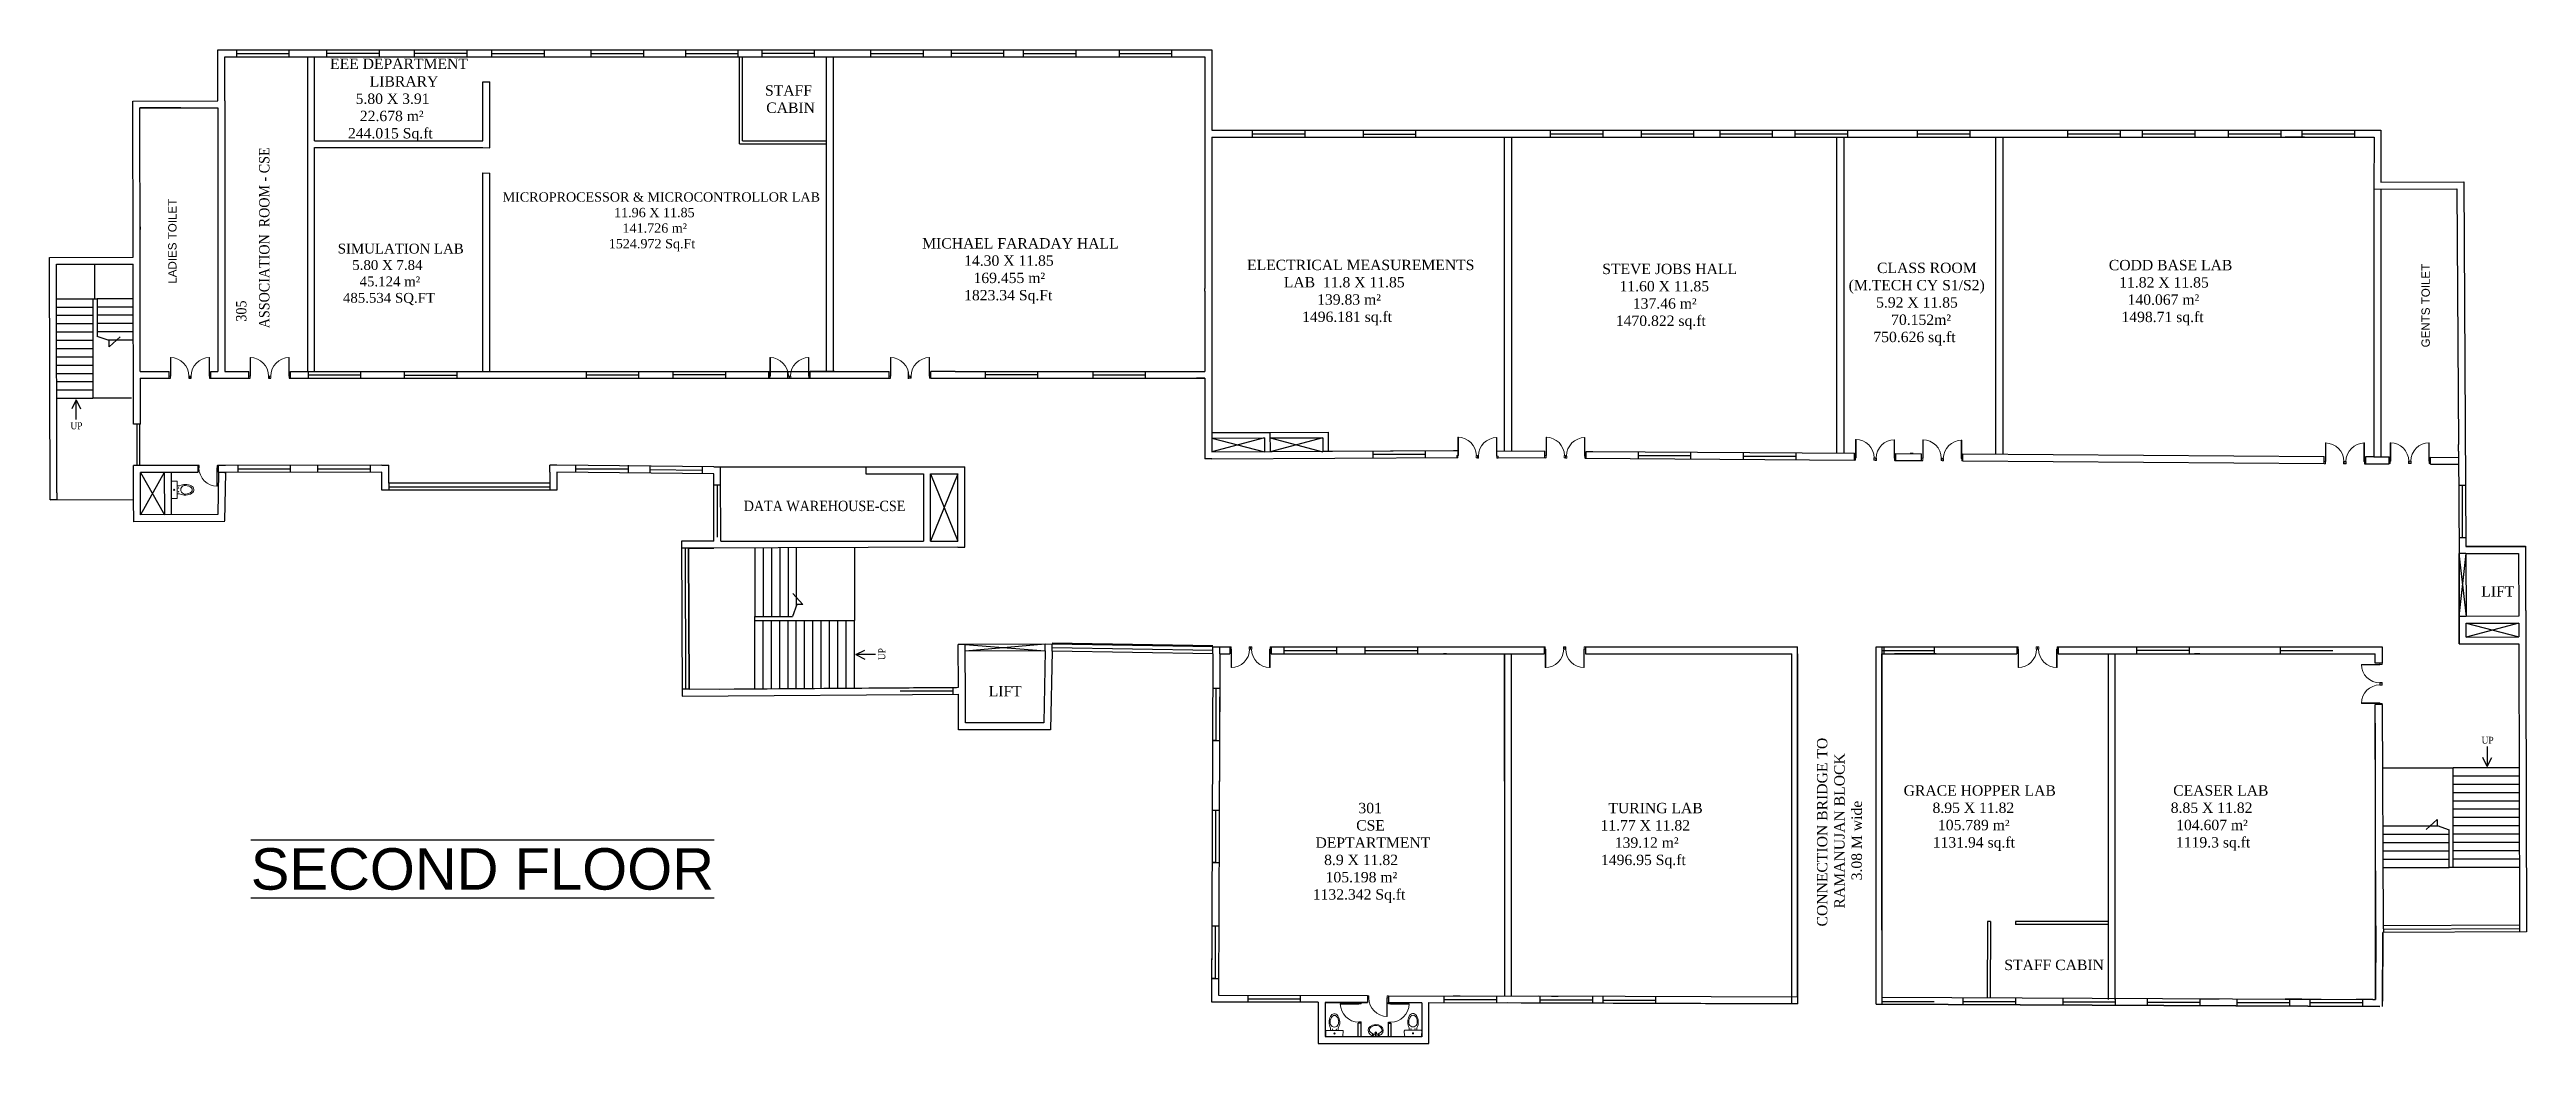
# Model space of a CAD drawing. Header units: millimetres. Extents: x 734.8 to 823, y 216.3 to 251.7.
import ezdxf

# ---------------------------------------------------------------- set-up
doc = ezdxf.new("R2010")
doc.units = ezdxf.units.MM
doc.linetypes.add('HIDDEN', pattern=[0.375, 0.25, -0.125])
doc.layers.add('DOOR', color=10, linetype='Continuous', lineweight=15)
doc.styles.add('1MM', font='arial.ttf', dxfattribs={"height": 1000})
doc.styles.add('DUTCH', font='dutch.ttf')
doc.styles.add('ROMANT', font='arial.ttf', dxfattribs={"height": 2.5})

# ---------------------------------------------------------------- blocks, each defined once
blk = doc.blocks.new('A$C764D24B9')
at = {"layer": 'DOOR'}
for points in [[(0, 0), (0.06, 0), (0.06, 0.11), (0, 0.11)], [(0.06, 0.11), (0.08, 0.11), (0.08, 1), (0.06, 1)], [(0.94, 0), (1, 0), (1, 0.11), (0.94, 0.11)]]:
    blk.add_lwpolyline(points, close=True, dxfattribs=at)
blk.add_arc((0.06, 0.11), 0.889, 0, 90, dxfattribs=at)
blk = doc.blocks.new('WC1')
at = {"layer": 'DOOR'}
for p, q in [((-29.3, -7.5), (-29.8, -22.7)), ((24.3, -5), (-26.8, -5))]:
    blk.add_line(p, q, dxfattribs=at)
for points in [[(26.8, -7.5), (27.3, -22.7, -0.423393), (24.7, -25.4), (-27.3, -25.4, -0.423393), (-29.8, -22.7), (-29.3, -7.5, -0.405093), (-26.8, -5), (24.3, -5, -0.405093), (26.8, -7.5, -0.407682)], [(11.5, -25.4), (11.5, -33, -0.265683), (10, -73.3, -0.649464), (-14.1, -70.9, -0.243179), (-14, -33), (-14, -25.4), (11.5, -25.4)], [(12.6, -52, 1.119632), (-15.2, -52, 17.71796)]]:
    blk.add_lwpolyline(points, format="xyb", dxfattribs=at)
blk.add_lwpolyline([(-14, -25.4), (-14, -33)], dxfattribs=at)
for centre, radius in [((-7.6, -29.2), 0.636), ((-1.3, -15.2), 1.91), ((5.1, -29.2), 0.636)]:
    blk.add_circle(centre, radius, dxfattribs=at)
blk.add_arc((-26.8, -7.5), 2.54, 90, 178.21009, dxfattribs=at)
blk.add_ellipse((-1.3, -52), major_axis=(0, -22.4), ratio=0.622298, start_param=4.712389, end_param=7.853982, dxfattribs=at)
blk = doc.blocks.new('WB5')
at = {"layer": 'DOOR'}
for p, q in [((4.7, 11.3), (6.8, 10.5)), ((5.3, -11), (7.3, -10.1))]:
    blk.add_line(p, q, dxfattribs=at)
for points in [[(2.4, 0.1, 1), (5, 0.1, 1)], [(3.2, 7.9, 1), (5.9, 7.9, 1)], [(3.6, -7.7, -1), (6.3, -7.6, -1)]]:
    blk.add_lwpolyline(points, format="xyb", close=True, dxfattribs=at)
for centre, radius in [((3.7, 0.1), 1.32), ((11.8, 0.3), 2.73), ((11.8, 0.3), 2.19)]:
    blk.add_circle(centre, radius, dxfattribs=at)
for centre, radius, start, end in [((5.6, 13.6), 2.49, 151.64028, 249.46494), ((7.7, 12.8), 2.49, 249.46494, 334.30149), ((32.6, 0.8), 25.2, 127.66927, 236.44999), ((18.2, 19.4), 1.66, 91.59759, 127.66927), ((6.3, -13.3), 2.49, 113.40408, 211.22873), ((8.3, -12.4), 2.49, 28.56753, 113.40408)]:
    blk.add_arc(centre, radius, start, end, dxfattribs=at)
blk.add_ellipse((19.5, 0.5), major_axis=(-0.6, 24.9), ratio=0.783308, dxfattribs=at)
blk.add_open_spline([(18.7, -20.2), (23.5, -20.6), (25, -20), (30.8, -16.4), (34.3, -10.8), (37.3, 2.3), (34.9, 9.5), (28.9, 18.7), (25, 21.3), (18.2, 21.1)], degree=3, knots=[3.262053, 3.262053, 3.262053, 3.262053, 3.577225, 3.577225, 4.479784, 4.479784, 5.382343, 5.382343, 6.141594, 6.141594, 6.141594, 6.141594], dxfattribs=at)

msp = doc.modelspace()

# ---------------------------------------------------------------- linework, layer by layer
at = {"linetype": 'Continuous', "ltscale": 0.1}
for p, q in [((740.765, 251.7), (776.18, 251.701)), ((740.769, 249.881), (740.765, 251.7)), ((741.011, 251.7), (741.011, 251.701)), ((741.427, 251.697), (741.427, 251.451)), ((741.427, 251.574), (743.298, 251.574)), ((743.298, 251.697), (743.298, 251.451)), ((744.642, 251.708), (744.642, 251.461)), ((744.642, 251.584), (746.513, 251.584)), ((746.513, 251.708), (746.513, 251.461)), ((747.763, 251.7), (747.763, 251.454)), ((747.763, 251.577), (749.633, 251.577)), ((749.633, 251.7), (749.633, 251.454)), ((750.517, 251.695), (750.517, 251.449)), ((750.517, 251.572), (752.388, 251.572)), ((752.388, 251.695), (752.388, 251.449)), ((754.059, 251.686), (754.059, 251.44)), ((754.059, 251.563), (755.93, 251.563)), ((755.93, 251.686), (755.93, 251.44)), ((757.423, 251.691), (757.423, 251.445)), ((757.423, 251.568), (759.294, 251.568)), ((759.294, 251.691), (759.294, 251.445)), ((760.143, 251.709), (760.143, 251.463)), ((760.143, 251.586), (762.014, 251.586)), ((762.014, 251.709), (762.014, 251.463)), ((764.021, 251.691), (764.021, 251.445)), ((764.021, 251.568), (765.891, 251.568)), ((765.891, 251.691), (765.891, 251.445)), ((766.891, 251.704), (766.891, 251.458)), ((766.891, 251.581), (768.762, 251.581)), ((768.762, 251.704), (768.762, 251.458)), ((769.459, 251.695), (769.459, 251.448)), ((769.459, 251.571), (771.33, 251.571)), ((771.33, 251.695), (771.33, 251.448)), ((772.873, 251.686), (772.873, 251.44)), ((772.873, 251.563), (774.744, 251.563)), ((774.744, 251.686), (774.744, 251.44)), ((776.18, 251.701), (776.18, 248.833)), ((740.765, 251.454), (740.765, 251.454)), ((741.012, 251.454), (758.473, 251.454)), ((741.015, 249.882), (741.012, 251.454)), ((741.012, 251.454), (743.965, 251.454)), ((743.965, 251.454), (743.964, 240.243, 51.306)), ((744.21, 248.454, 13.729), (744.21, 251.454)), ((758.473, 251.454), (758.719, 251.454)), ((758.719, 251.454), (767.326, 251.454, 0)), ((759.356, 248.354, 14.186), (759.356, 251.454, 0)), ((759.456, 248.454, 13.729), (759.456, 251.454, 0)), ((762.456, 240.243, 51.306), (762.456, 251.454, 0)), ((762.696, 240.243, 51.306), (762.696, 251.454, 0)), ((767.326, 251.454, 0), (767.573, 251.454, 0)), ((767.573, 251.454, 0), (775.934, 251.455, 0)), ((775.934, 251.455), (775.934, 248.833)), ((775.934, 251.455), (775.934, 243.197, 37.789)), ((737.737, 249.875), (740.769, 249.881)), ((737.749, 244.312), (737.737, 249.875)), ((741.015, 249.881), (741.015, 240.243, 50.028)), ((750.21, 250.554), (750.456, 250.554)), ((750.21, 248.454, 13.729), (750.21, 250.554, 4.119)), ((750.456, 248.211, 14.84), (750.456, 250.554, 4.119)), ((737.984, 249.629), (740.769, 249.635)), ((737.995, 244.313), (737.984, 249.629)), ((739.448, 249.629), (737.984, 249.629)), ((739.448, 249.629), (737.984, 249.629)), ((740.769, 249.635, 1.278), (740.769, 240.243, 50.028)), ((741.012, 248.454), (741.015, 248.454)), ((741.012, 248.214), (741.015, 248.214)), ((744.21, 248.454), (750.21, 248.454)), ((744.21, 248.214), (750.21, 248.214)), ((744.21, 240.243, 51.306), (744.21, 248.214, 14.827)), ((750.21, 248.214), (750.456, 248.211, 14.84)), ((759.356, 248.354, 0), (762.456, 248.354, 0)), ((759.456, 248.454, 0), (762.456, 248.454, 0)), ((775.934, 248.833), (775.934, 243.197, 32.726)), ((776.18, 248.833), (817.835, 248.833)), ((776.18, 248.587), (817.588, 248.587)), ((776.18, 248.587), (776.18, 237.375, 51.306)), ((777.619, 248.827), (777.619, 248.581)), ((777.619, 248.704), (779.49, 248.704)), ((779.49, 248.827), (779.49, 248.581)), ((781.571, 248.813), (781.571, 248.567)), ((781.571, 248.69), (783.442, 248.69)), ((783.442, 248.813), (783.442, 248.567)), ((786.611, 237.417, 51.113), (786.611, 248.587)), ((786.857, 248.587), (786.857, 237.415)), ((788.235, 248.833), (788.235, 248.587)), ((788.235, 248.71), (790.106, 248.71)), ((790.106, 248.833), (790.106, 248.587)), ((791.471, 248.833), (791.471, 248.587)), ((791.471, 248.71), (793.341, 248.71)), ((793.341, 248.833), (793.341, 248.587)), ((794.275, 248.833), (794.275, 248.587)), ((794.275, 248.71), (796.145, 248.71)), ((796.145, 248.833), (796.145, 248.587)), ((796.953, 248.834), (796.953, 248.587)), ((796.953, 248.71), (798.824, 248.71)), ((798.448, 237.345, 51.441), (798.448, 248.587)), ((798.448, 237.345, 51.441), (798.448, 248.587)), ((798.694, 248.587), (798.694, 237.344)), ((798.694, 248.587), (798.694, 237.344)), ((798.824, 248.834), (798.824, 248.587)), ((801.314, 248.834), (801.314, 248.587)), ((801.314, 248.711), (803.185, 248.711)), ((803.185, 248.834), (803.185, 248.587)), ((804.118, 237.295, 51.672), (804.118, 248.587)), ((804.364, 248.587), (804.364, 237.293)), ((806.667, 248.834), (806.667, 248.588)), ((806.667, 248.711), (808.537, 248.711)), ((808.537, 248.834), (808.537, 248.588)), ((809.328, 248.834), (809.328, 248.588)), ((809.328, 248.711), (811.198, 248.711)), ((811.185, 248.587, -51.295), (811.431, 248.587, -51.068)), ((811.198, 248.834), (811.198, 248.588)), ((812.391, 248.834), (812.391, 248.588)), ((812.391, 248.711), (814.262, 248.711)), ((814.262, 248.834), (814.262, 248.588)), ((815.011, 248.587), (814.42, 248.587)), ((815.109, 248.587), (815.011, 248.587)), ((815.017, 248.834), (815.017, 248.588)), ((815.017, 248.711), (816.888, 248.711)), ((815.109, 248.587), (815.7, 248.587)), ((816.888, 248.834), (816.888, 248.588)), ((817.834, 248.587), (817.835, 248.587)), ((750.2, 247.314), (750.456, 247.311, 15.472)), ((750.21, 240.243, 51.306), (750.21, 247.314, 18.946)), ((750.456, 240.243, 51.306), (750.456, 247.311, 18.959)), ((817.582, 246.748), (817.582, 237.201)), ((817.829, 246.748), (817.829, 237.199)), ((737.997, 245.395), (737.997, 245.297)), ((734.77, 244.306), (737.749, 244.312)), ((734.788, 235.667), (734.77, 244.306)), ((735.016, 244.06), (737.75, 244.066)), ((735.034, 235.913), (735.016, 244.06)), ((737.749, 244.312), (737.749, 244.312)), ((737.76, 238.369, 70.65), (737.75, 244.066, 2.926)), ((738.002, 240.243, 48.385), (737.995, 244.313)), ((775.934, 243.098, 49.877), (775.934, 243.197, 37.789)), ((775.934, 243.098, 33.298), (775.934, 240.243, 49.877)), ((775.934, 243.098, 38.24), (775.934, 240.243, 51.306)), ((738.002, 240.243, 51.306), (739.036, 240.243, 51.306)), ((738.002, 240.243, 48.385), (738.741, 240.243, 48.385)), ((739.036, 239.997), (739.036, 240.243, 51.306)), ((740.512, 240.243, 51.306), (740.769, 240.243, 51.306)), ((740.512, 239.997), (740.512, 240.243, 51.306)), ((741.015, 240.243, 51.306), (741.874, 240.243, 51.306)), ((741.874, 239.997, 51.306), (741.874, 240.243, 51.306)), ((743.351, 240.243, 51.306), (743.392, 240.243, 51.306)), ((743.351, 239.997, 51.306), (743.351, 240.243, 51.306)), ((743.392, 240.243, 51.306), (756.702, 240.243, 51.306)), ((743.983, 240.247), (743.983, 240)), ((743.983, 240.124), (745.854, 240.124)), ((745.854, 240.247), (745.854, 240)), ((747.406, 240.235), (747.406, 239.989)), ((747.406, 240.112), (749.276, 240.112)), ((749.276, 240.235), (749.276, 239.989)), ((753.883, 240.243), (753.883, 239.997)), ((753.883, 240.12), (755.754, 240.12)), ((755.754, 240.243), (755.754, 239.997)), ((756.702, 240.243, 51.306), (758.179, 240.243, 51.306)), ((756.981, 240.257), (756.981, 240.011)), ((756.981, 240.134), (758.851, 240.134)), ((758.179, 240.243, 51.306), (758.474, 240.243, 51.306)), ((758.474, 240.243, 51.306), (758.719, 240.243, 51.306)), ((758.719, 240.243, 51.306), (764.69, 240.243, 51.306)), ((758.851, 240.257), (758.851, 240.011)), ((760.393, 239.997, 51.306), (760.393, 240.243, 51.306)), ((761.06, 240.231), (761.06, 239.985)), ((761.87, 239.997, 51.306), (761.87, 240.243, 51.306)), ((762.734, 240.243, 51.306), (761.87, 240.243, 51.306)), ((762.734, 240.243, 51.306), (763.03, 240.243, 51.306)), ((764.69, 239.997, 51.306), (764.69, 240.243, 51.306)), ((765.356, 240.231), (765.356, 239.985)), ((766.167, 239.997, 51.306), (766.167, 240.243, 51.306)), ((767.031, 240.243, 51.306), (766.167, 240.243, 51.306)), ((767.031, 240.243, 51.306), (767.326, 240.243, 51.306)), ((767.326, 240.243, 51.306), (767.573, 240.243, 51.306)), ((767.573, 240.243, 51.306), (771.011, 240.243, 51.306)), ((768.102, 240.252), (768.102, 240.006)), ((768.102, 240.129), (769.973, 240.129)), ((769.973, 240.252), (769.973, 240.006)), ((771.011, 240.243, 51.306), (771.11, 240.243, 51.306)), ((771.11, 240.243, 51.306), (774.162, 240.243, 51.306)), ((771.939, 240.243), (771.939, 239.997)), ((771.939, 240.12), (773.81, 240.12)), ((773.81, 240.243), (773.81, 239.997)), ((774.162, 240.243, 51.306), (775.639, 240.243, 51.306)), ((775.639, 240.243, 51.306), (775.934, 240.243, 51.306)), ((735.72, 239.235), (735.562, 238.915)), ((735.72, 238.531), (735.72, 239.235)), ((735.72, 239.235), (735.877, 238.915)), ((738.003, 239.997, 51.306), (739.077, 239.997, 51.306)), ((738.008, 238.369, 78.201), (738.008, 239.997, 51.306)), ((739.733, 239.997, 51.306), (739.815, 239.997, 51.306)), ((740.471, 239.997, 51.306), (741.915, 239.997, 51.306)), ((742.572, 239.997, 51.306), (742.654, 239.997, 51.306)), ((743.31, 239.997, 51.306), (743.351, 239.997, 51.306)), ((743.351, 239.997, 51.306), (756.743, 239.997, 51.306)), ((756.743, 239.997, 51.306), (758.138, 239.997, 51.306)), ((757.4, 239.997, 51.306), (757.482, 239.997, 51.306)), ((757.4, 239.997, 51.306), (757.482, 239.997, 51.306)), ((758.138, 239.997, 51.306), (764.731, 239.997, 51.306)), ((761.87, 239.997, 51.306), (762.693, 239.997, 51.306)), ((766.167, 239.997, 51.306), (766.99, 239.997, 51.306)), ((766.99, 239.997, 51.306), (774.203, 239.997, 51.306)), ((774.203, 239.997, 51.306), (775.598, 239.997, 51.306)), ((774.859, 239.997, 51.306), (774.941, 239.997, 51.306)), ((775.598, 239.997, 51.306), (775.934, 239.997, 51.306)), ((775.934, 239.997, 49.877), (775.639, 239.997, 49.877)), ((775.934, 239.997, 49.877), (775.934, 237.129, 49.877)), ((738.008, 238.369, 102.612), (737.76, 238.369, 102.612)), ((737.884, 238.369, 102.612), (737.884, 236.893, 102.612)), ((737.982, 236.893, 102.612), (737.982, 238.369, 102.612)), ((776.18, 237.867, 51.306), (778.055, 237.872, 51.306)), ((778.055, 237.872, 51.306), (776.18, 237.375, 51.306)), ((776.18, 237.867, 51.306), (778.055, 237.872, 51.306)), ((778.055, 237.872, 51.306), (776.18, 237.375, 51.306)), ((776.18, 237.867, 51.306), (778.057, 237.379, 51.306)), ((776.18, 237.867, 51.306), (778.057, 237.379, 51.306)), ((776.18, 237.375, 51.306), (784.788, 237.427, 41.363)), ((778.055, 237.872, 51.306), (778.057, 237.379, 51.306)), ((780.129, 237.877, 51.306), (778.254, 237.38, 51.306)), ((778.254, 237.872, 51.306), (780.129, 237.877, 51.306)), ((778.254, 237.872, 51.306), (780.13, 237.384, 51.306)), ((780.121, 237.399), (784.965, 237.428)), ((781.912, 237.413), (781.912, 237.167)), ((783.782, 237.413), (783.782, 237.167)), ((784.788, 237.427, 41.363), (784.965, 237.428, 41.157)), ((786.319, 237.419, 23.523), (788.042, 237.407)), ((788.042, 237.161), (788.042, 237.407)), ((789.518, 237.148), (789.518, 237.394)), ((789.518, 237.394), (789.753, 237.394, 51.068)), ((789.753, 237.395, 35.626), (799.074, 237.33, 24.858)), ((820.594, 237.397), (820.593, 237.643)), ((737.762, 236.639, 91.217), (737.762, 236.893, 88.207)), ((738.008, 236.893, 102.612), (737.762, 236.893, 102.612)), ((737.764, 235.681, 102.612), (737.762, 236.639, 91.217)), ((740.095, 236.893, 102.612), (738.008, 236.893, 102.612)), ((740.054, 236.644, 86.465), (738.009, 236.64, 52.892)), ((738.01, 235.682, 102.612), (738.009, 236.64, 52.892)), ((738.009, 236.64, 52.892), (738.863, 235.138, 102.612)), ((738.856, 236.642), (738.013, 235.134, 102.612)), ((739.102, 236.642), (738.856, 236.642)), ((738.856, 236.642), (738.863, 235.138, 102.612)), ((739.102, 236.642), (739.109, 235.139, 102.612)), ((740.054, 236.893, 102.625), (740.054, 236.644, 102.625)), ((741.037, 236.893, 102.612), (740.751, 236.893, 102.612)), ((740.792, 236.651, 102.612), (740.766, 235.147, 102.612)), ((740.792, 236.651, 102.625), (740.792, 236.893, 102.625)), ((741.038, 236.646, 102.612), (740.792, 236.646, 98.571)), ((741.038, 236.646, 102.612), (741.008, 234.923, 102.612)), ((741.031, 236.624, 102.612), (741.038, 236.646, 102.612)), ((746.607, 236.898, 102.612), (741.037, 236.893, 102.612)), ((746.607, 236.652, 102.612), (741.038, 236.646, 102.612)), ((741.476, 236.893), (741.476, 236.647)), ((741.476, 236.77), (743.347, 236.77)), ((743.347, 236.893), (743.347, 236.647)), ((744.322, 236.896), (744.322, 236.65)), ((744.322, 236.773), (746.193, 236.773)), ((746.193, 236.896), (746.193, 236.65)), ((746.607, 236.898, 102.612), (746.853, 236.898, 102.612)), ((746.608, 236.012, 102.612), (746.607, 236.652, 102.612)), ((746.853, 236.652, 102.612), (746.853, 236.898, 102.612)), ((746.854, 236.259, 102.612), (746.853, 236.652, 102.612)), ((752.847, 236.905, 102.612), (752.598, 236.905, 102.612)), ((752.598, 236.658, 102.612), (752.598, 236.905, 102.612)), ((752.598, 236.658, 102.612), (752.598, 236.265, 102.612)), ((758.432, 236.598, 102.612), (752.844, 236.659, 102.612)), ((752.844, 236.659, 102.612), (752.845, 236.019, 102.612)), ((758.435, 236.844, 102.612), (752.847, 236.905, 102.612)), ((753.511, 236.898), (753.511, 236.651)), ((753.511, 236.775), (755.382, 236.775)), ((755.382, 236.898), (755.382, 236.651)), ((756.156, 236.874, 102.612), (756.156, 236.628, 102.612)), ((756.156, 236.751, 102.612), (758.026, 236.726, 102.612)), ((758.026, 236.849, 102.612), (758.026, 236.602, 102.612)), ((758.44, 234.198, 102.612), (758.432, 236.598, 102.612)), ((758.435, 236.844, 102.612), (767.382, 236.844)), ((758.678, 236.599, 102.612), (758.678, 236.844, 102.612)), ((758.687, 234.199, 102.612), (758.678, 236.599, 102.612)), ((763.848, 236.844, 102.612), (763.848, 236.599, 102.612)), ((763.848, 236.599, 102.612), (765.905, 236.599, 102.612)), ((765.905, 236.599, 102.612), (765.905, 234.199, 102.612)), ((766.151, 236.599, 102.612), (767.135, 236.599, 102.612)), ((766.151, 234.199, -1.26), (766.151, 236.599, 102.612)), ((766.151, 236.599, 102.612), (767.135, 234.199, -1.26)), ((767.135, 236.599, 102.612), (766.151, 234.199, -1.26)), ((767.135, 234.199, -1.26), (767.135, 236.599, 102.612)), ((767.382, 234.228), (767.382, 236.844)), ((776.182, 237.129, 51.306), (775.934, 237.129, 51.306)), ((776.182, 237.129, 51.306), (784.945, 237.182, 41.179)), ((781.912, 237.29), (783.782, 237.29)), ((786.34, 237.173, 39.568), (788.083, 237.161, 37.554)), ((789.477, 237.151, 35.943), (799.074, 237.084, 24.856)), ((791.367, 237.371, 13.877), (791.367, 237.125, 13.877)), ((791.367, 237.248, 13.877), (793.237, 237.248, 13.877)), ((793.237, 237.371, 13.877), (793.237, 237.125, 13.877)), ((795.116, 237.345, 13.877), (795.116, 237.099, 13.877)), ((795.116, 237.222, 13.877), (796.987, 237.222, 13.877)), ((796.987, 237.345, 13.877), (796.987, 237.099, 13.877)), ((799.074, 237.084, -12.746), (799.074, 237.33, -12.746)), ((800.51, 237.074, 23.197), (801.507, 237.067, 22.045)), ((800.551, 237.32, 23.151), (801.466, 237.313, 22.095)), ((800.551, 237.07, -12.746), (800.551, 237.32, -12.746)), ((801.164, 237.316, 51.068), (801.066, 237.316, 51.068)), ((801.466, 237.067, -15.509), (801.466, 237.313, -15.509)), ((802.942, 237.303, 20.389), (815.81, 237.213, 5.522)), ((802.942, 237.054, -15.509), (802.942, 237.303, -15.509)), ((802.942, 237.057, 20.387), (815.81, 236.967, 5.52)), ((815.81, 236.957), (815.81, 237.213)), ((816.508, 236.962, 4.715), (816.59, 236.962, 4.62)), ((817.246, 236.957, 3.862), (818.123, 236.951, 2.848)), ((817.287, 236.957), (817.287, 237.203)), ((817.582, 237.201), (817.287, 237.201)), ((817.287, 237.201), (817.287, 236.957)), ((817.582, 237.201, 3.475), (818.123, 237.197, 2.85)), ((818.123, 236.951, -50.855), (818.123, 237.197, 0.452)), ((819.6, 237.187, 1.144), (820.59, 237.18)), ((819.6, 236.941, -53.005), (819.6, 237.187, -1.698)), ((819.6, 236.941, 1.142), (820.589, 236.934)), ((734.788, 235.667), (737.764, 235.681, 102.612)), ((735.035, 235.667, 102.612), (734.788, 235.667, 102.612)), ((735.034, 235.913, 102.612), (735.035, 235.667, 102.612)), ((737.768, 234.886, 102.612), (737.764, 235.681, 102.612)), ((738.013, 235.134, 102.612), (738.01, 235.682, 102.612)), ((752.845, 236.019, 102.612), (746.608, 236.012, 102.612)), ((752.598, 236.265, 102.612), (746.854, 236.259, 102.612)), ((746.854, 236.259, 102.612), (746.854, 236.013, 102.612)), ((746.854, 236.136, 102.612), (752.598, 236.136, 102.612)), ((752.598, 236.265, 102.612), (752.598, 236.019, 102.612)), ((758.441, 236.206), (758.687, 236.206)), ((758.564, 234.335), (758.564, 236.206)), ((820.614, 236.195), (820.86, 236.195)), ((820.737, 234.324), (820.737, 236.195)), ((741.012, 234.902, 102.612), (737.768, 234.886, 102.612)), ((740.766, 235.147, 102.612), (738.013, 235.134, 102.612)), ((757.536, 233.949), (757.29, 233.948)), ((757.413, 233.948), (757.43, 228.922)), ((757.536, 233.949, 102.612), (758.441, 233.952, 102.612)), ((757.553, 228.922, 102.612), (757.536, 233.949, 102.612)), ((758.687, 234.199, 102.612), (765.905, 234.199, 102.612)), ((766.151, 234.199, 102.612), (767.135, 234.199, 102.612)), ((767.136, 233.981), (767.382, 233.982)), ((820.614, 234.324), (820.86, 234.324)), ((820.614, 233.755), (820.614, 230.534)), ((820.86, 233.755), (820.614, 233.755)), ((820.86, 233.755), (820.614, 231.518)), ((820.614, 233.755), (820.866, 231.518)), ((820.616, 233.755), (820.616, 230.534)), ((820.86, 233.755), (820.866, 231.518)), ((820.862, 233.755), (820.868, 231.518)), ((820.866, 231.518), (820.614, 231.518)), ((822.745, 231.523), (820.868, 231.518)), ((820.87, 231.273), (822.745, 231.277)), ((822.745, 231.277), (820.87, 230.78)), ((820.87, 230.78), (820.87, 231.273)), ((820.87, 231.273), (822.747, 230.785)), ((767.394, 230.515), (767.148, 230.514)), ((770.494, 230.525, 102.612), (767.394, 230.515)), ((770.494, 230.525, 102.612), (767.394, 230.515)), ((767.395, 230.274), (767.394, 230.515)), ((767.394, 230.515), (770.243, 230.284, 102.612)), ((770.243, 230.525, 102.612), (767.395, 230.274)), ((770.243, 230.284, 102.612), (770.243, 230.525, 102.612)), ((770.489, 230.279, 102.612), (770.494, 230.525, 102.612)), ((776.217, 230.306), (770.492, 230.402, 102.612)), ((770.494, 230.574, 101.759), (776.217, 230.48, 0.882)), ((776.221, 230.429), (770.494, 230.525, 102.612)), ((776.217, 230.183), (776.217, 230.43)), ((776.221, 230.429), (776.463, 230.429)), ((776.463, 230.182), (776.463, 230.429)), ((776.463, 230.429), (776.861, 230.429)), ((776.82, 230.429), (776.82, 230.182)), ((777.517, 230.429), (777.599, 230.429)), ((778.256, 230.429), (788.056, 230.429)), ((778.297, 230.429), (778.297, 230.182)), ((778.747, 230.429), (778.747, 230.183)), ((780.618, 230.429), (780.618, 230.183)), ((781.634, 230.429), (781.634, 230.183)), ((783.505, 230.429), (783.505, 230.183)), ((788.015, 230.429), (788.015, 230.182)), ((788.712, 230.429), (788.794, 230.429)), ((789.492, 230.429), (797.046, 230.429)), ((789.492, 230.429), (789.492, 230.183)), ((797.046, 217.961), (797.046, 230.429)), ((799.849, 230.429), (804.901, 230.429)), ((799.849, 217.704), (799.849, 230.429)), ((800.046, 230.429), (800.046, 230.183)), ((800.119, 230.429), (800.815, 230.429)), ((800.119, 230.429), (800.119, 230.183)), ((801.917, 230.429), (801.917, 230.183)), ((804.86, 230.429), (804.86, 230.183)), ((804.86, 230.429), (804.86, 230.183)), ((806.296, 230.429), (817.873, 230.429)), ((806.337, 230.429), (806.337, 230.183)), ((806.337, 230.429), (806.337, 230.183)), ((809.128, 230.431), (809.128, 230.184)), ((810.999, 230.431), (810.999, 230.184)), ((814.248, 230.425), (814.248, 230.179)), ((817.873, 230.429), (817.876, 229.852)), ((820.616, 230.534), (822.747, 230.539)), ((820.87, 230.78), (822.747, 230.785)), ((763.497, 230.154), (763.817, 230.311)), ((764.201, 230.154), (763.497, 230.154)), ((763.497, 230.154), (763.817, 229.996)), ((770.243, 230.284, 102.612), (767.395, 230.274)), ((770.243, 230.284, 102.612), (767.395, 230.274)), ((770.243, 230.284, 102.612), (770.196, 227.722, 8.842)), ((770.489, 230.279, 102.612), (770.438, 227.476)), ((776.217, 230.183), (770.489, 230.279, 102.612)), ((776.217, 230.183), (776.174, 217.783)), ((776.463, 230.182), (776.421, 218.028)), ((776.463, 230.183), (776.82, 230.183)), ((776.463, 230.182), (776.82, 230.182)), ((776.463, 230.182), (776.463, 228.213)), ((778.297, 230.183), (788.015, 230.183)), ((778.297, 230.182), (788.015, 230.182)), ((778.747, 230.306), (780.618, 230.306)), ((781.634, 230.306), (783.505, 230.306)), ((784.536, 230.182), (784.438, 230.182)), ((785.072, 230.183), (785.071, 230.183)), ((786.611, 228.205), (786.611, 230.183)), ((786.611, 230.182), (786.611, 217.983)), ((786.857, 217.983), (786.857, 230.183)), ((789.492, 230.183), (796.849, 230.183)), ((796.849, 217.715), (796.849, 230.183)), ((797.046, 230.183), (797.046, 217.714)), ((800.046, 230.306), (801.917, 230.306)), ((800.046, 230.183), (800.046, 217.922)), ((800.046, 220.337), (800.046, 230.183)), ((800.046, 230.183), (804.86, 230.183)), ((800.119, 230.183), (800.774, 230.183)), ((800.119, 230.183), (800.316, 230.183)), ((800.316, 230.183), (800.774, 230.183)), ((801.981, 230.183), (800.504, 230.183)), ((803.745, 230.183), (804.411, 230.183)), ((803.745, 230.183), (804.411, 230.183)), ((804.214, 230.183), (804.86, 230.183)), ((806.337, 230.183), (806.507, 230.183)), ((806.337, 230.183), (811.185, 230.183)), ((806.507, 230.183), (806.759, 230.183)), ((806.759, 230.183), (817.628, 230.183)), ((808.126, 217.872), (808.126, 230.183)), ((808.366, 217.872), (808.366, 230.183)), ((809.128, 230.308), (810.999, 230.308)), ((811.382, 230.183), (811.185, 230.183)), ((811.185, 230.183), (811.382, 230.183)), ((814.248, 230.302), (816.119, 230.302)), ((817.629, 229.852), (817.628, 230.183)), ((817.876, 229.852), (817.629, 229.852)), ((757.553, 228.922), (757.307, 228.922)), ((757.553, 228.922, 102.612), (767.153, 228.99)), ((758.655, 228.93), (767.079, 228.989, 0.788)), ((765.081, 228.865, 2.148), (766.952, 228.865, 2.148)), ((766.952, 228.988, 2.148), (766.952, 228.742, 2.148)), ((767.156, 227.476), (767.153, 228.743)), ((767.402, 227.722), (767.399, 228.99)), ((776.213, 228.963), (776.459, 228.963)), ((776.336, 227.092), (776.336, 228.963)), ((770.196, 227.722), (767.402, 227.722)), ((776.463, 228.213), (776.463, 228.114)), ((786.611, 225.646), (786.611, 228.205)), ((817.65, 220.496), (817.633, 228.375)), ((817.882, 228.375), (817.633, 228.375)), ((817.641, 217.872), (817.641, 227.717)), ((817.882, 228.375), (817.918, 220.497)), ((770.438, 227.476), (767.156, 227.476)), ((776.336, 227.092), (776.212, 227.092, 102.612)), ((776.212, 227.092, 102.612), (776.458, 227.092, 102.612)), ((821.622, 226.878), (821.622, 226.174)), ((821.622, 226.174), (821.465, 226.494)), ((821.622, 226.174), (821.78, 226.494)), ((776.447, 225.66), (776.447, 225.561)), ((786.611, 225.554), (786.611, 223.093)), ((776.198, 224.617), (776.444, 224.617)), ((776.321, 222.746), (776.321, 224.617)), ((776.321, 222.746), (776.197, 222.745, 102.612)), ((776.197, 222.745, 102.612), (776.443, 222.746, 102.612)), ((786.611, 223.093), (786.611, 220.631)), ((776.185, 220.751), (776.173, 217.783)), ((776.43, 220.645), (776.43, 220.547)), ((803.817, 220.645), (803.806, 217.928)), ((803.917, 220.644), (803.817, 220.644)), ((803.917, 220.644), (803.906, 217.927)), ((804.817, 220.645), (804.816, 220.545)), ((808.126, 220.645), (804.817, 220.645)), ((808.126, 220.645), (808.126, 220.645)), ((776.184, 220.488), (776.43, 220.488)), ((776.307, 218.618), (776.307, 220.488)), ((808.126, 220.545), (804.816, 220.545)), ((817.886, 217.625), (817.895, 220.251)), ((817.918, 220.497), (817.919, 220.251)), ((817.918, 220.374), (822.772, 220.396)), ((822.771, 220.519), (822.772, 220.273)), ((776.174, 218.029), (776.175, 218.029)), ((776.307, 218.618), (776.183, 218.617, 102.612)), ((776.183, 218.617, 102.612), (776.429, 218.618, 102.612)), ((776.421, 218.028), (781.73, 218.008)), ((777.458, 218.017), (777.458, 217.771)), ((779.328, 218.017), (779.328, 217.771)), ((781.73, 218.008), (781.73, 217.762)), ((782.469, 218.005), (788.278, 217.983)), ((782.469, 218.005), (782.469, 217.759)), ((784.451, 217.992), (784.451, 217.746)), ((784.778, 217.997), (785.025, 217.996)), ((786.321, 217.992), (786.321, 217.746)), ((787.828, 217.996), (797.046, 217.961)), ((787.871, 217.978), (787.871, 217.732)), ((788.278, 217.983), (788.524, 217.983)), ((789.741, 217.978), (789.741, 217.732)), ((776.173, 217.783), (779.97, 217.769)), ((779.97, 217.769), (776.174, 217.783)), ((777.458, 217.894), (779.328, 217.894)), ((779.97, 217.769), (779.97, 216.303)), ((781.73, 217.762), (780.216, 217.768)), ((780.216, 217.768), (781.73, 217.762)), ((780.216, 217.768), (780.216, 216.549)), ((781.496, 217.723), (781.496, 217.763)), ((783.662, 217.755), (782.469, 217.759)), ((782.469, 217.759), (783.662, 217.755)), ((782.469, 217.718), (782.469, 217.759)), ((783.662, 217.755), (783.662, 216.542)), ((783.908, 217.764), (797.046, 217.714)), ((783.908, 216.303), (783.908, 217.764)), ((784.451, 217.869), (786.321, 217.869)), ((797.046, 217.714), (786.711, 217.754)), ((787.871, 217.855), (789.741, 217.855)), ((790.115, 217.969), (790.115, 217.723)), ((790.115, 217.846), (791.986, 217.846)), ((791.986, 217.969), (791.986, 217.723)), ((817.788, 217.625), (799.849, 217.706)), ((799.849, 217.704), (817.788, 217.625)), ((800.046, 217.949), (817.543, 217.872)), ((800.046, 217.922), (800.046, 217.676)), ((800.046, 217.799), (801.917, 217.799)), ((802.942, 217.92), (802.942, 217.674)), ((802.942, 217.797), (804.813, 217.797)), ((804.813, 217.92), (804.813, 217.674)), ((806.495, 217.907), (806.495, 217.661)), ((806.495, 217.784), (808.366, 217.784)), ((808.366, 217.907), (808.366, 217.661)), ((809.505, 217.895), (809.505, 217.649)), ((809.505, 217.772), (811.376, 217.772)), ((811.376, 217.895), (811.376, 217.649)), ((811.382, 217.893), (811.48, 217.893)), ((811.382, 217.893), (811.48, 217.893)), ((811.48, 217.893), (812.071, 217.893)), ((811.48, 217.893), (812.071, 217.893)), ((812.7, 217.883), (812.7, 217.637)), ((812.7, 217.76), (814.571, 217.76)), ((815.011, 217.879), (814.421, 217.879)), ((814.421, 217.879), (815.7, 217.879)), ((814.571, 217.883), (814.571, 217.637)), ((815.011, 217.879), (815.11, 217.879)), ((815.11, 217.879), (815.7, 217.879)), ((815.304, 217.883), (815.304, 217.637)), ((815.304, 217.76), (817.175, 217.76)), ((817.543, 217.872), (816.952, 217.872)), ((817.175, 217.883), (817.175, 217.637)), ((817.543, 217.872), (817.641, 217.872)), ((817.887, 217.871), (817.887, 217.871)), ((779.97, 216.303), (783.908, 216.303)), ((780.216, 216.549), (783.662, 216.549)), ((781.398, 216.547), (781.398, 217.025)), ((781.496, 217.025), (781.398, 217.025)), ((781.496, 216.549), (781.496, 217.066)), ((782.469, 216.55), (782.469, 217.062)), ((782.469, 217.021), (782.567, 217.021)), ((782.567, 216.546), (782.567, 217.021))]:
    msp.add_line(p, q, dxfattribs=at)
at = {"linetype": 'HIDDEN', "ltscale": 950}
for p, q in [((736.383, 242.833), (736.383, 244.063)), ((736.891, 241.341), (736.465, 241.49)), ((737.285, 241.48), (736.891, 241.123)), ((736.891, 241.123), (736.891, 241.356)), ((761.252, 232.333), (761.609, 231.94)), ((761.391, 231.94), (761.242, 231.513)), ((761.609, 231.94), (761.376, 231.94)), ((819.443, 223.929), (819.836, 224.286)), ((819.836, 224.286), (819.836, 224.053)), ((819.836, 224.068), (820.263, 223.919))]:
    msp.add_line(p, q, dxfattribs=at)
at = {"linetype": 'Continuous', "ltscale": 0.1}
for points in [[(817.588, 248.587), (817.583, 246.739), (820.538, 246.748), (820.593, 237.643)], [(817.589, 248.834), (817.589, 248.833)], [(817.835, 248.833), (817.829, 246.986), (820.782, 246.995), (820.861, 234.002), (822.985, 234.006), (823.018, 220.274), (817.895, 220.251), (817.887, 217.812)], [(736.317, 242.833), (736.317, 239.288)], [(736.465, 242.833), (736.465, 241.49)], [(735.023, 241.06), (736.317, 241.06)], [(735.024, 240.765), (736.317, 240.765)], [(735.024, 240.47), (736.317, 240.47)], [(735.025, 240.174), (736.317, 240.174)], [(735.025, 239.879), (736.317, 239.879)], [(735.026, 239.583), (736.317, 239.583)], [(735.027, 239.288), (736.317, 239.288)], [(737.695, 239.288), (736.317, 239.288)], [(820.594, 237.397), (820.616, 233.755)], [(758.44, 234.198), (757.289, 234.194), (757.308, 228.675), (767.153, 228.743)], [(767.136, 233.981), (757.536, 233.949), (757.553, 228.922), (767.153, 228.99), (767.148, 230.514)], [(763.444, 233.969), (763.444, 231.365)], [(767.382, 233.982), (767.382, 234.228)], [(820.861, 234.013), (822.985, 234.018), (823.018, 220.274), (817.895, 220.251)], [(820.862, 233.755), (822.739, 233.76), (822.745, 231.523)], [(759.899, 231.513), (761.242, 231.513)], [(759.899, 231.365), (763.444, 231.365)], [(761.672, 228.951), (761.672, 231.365)], [(761.967, 228.953), (761.967, 231.365)], [(762.262, 228.955), (762.262, 231.365)], [(762.558, 228.957), (762.558, 231.365)], [(762.853, 228.959), (762.853, 231.365)], [(763.148, 228.962), (763.148, 231.365)], [(763.444, 228.964), (763.444, 231.365)], [(822.745, 231.277), (822.747, 230.785)], [(822.747, 230.539), (822.771, 220.519), (817.918, 220.497)], [(767.4, 228.745), (767.4, 228.745), (767.395, 230.274)], [(817.892, 226.121), (820.411, 226.121)], [(820.411, 222.576), (820.411, 226.121)], [(822.758, 226.121), (820.411, 226.121)], [(822.758, 225.826), (820.411, 225.826)], [(822.759, 225.53), (820.411, 225.53)], [(822.76, 225.235), (820.411, 225.235)], [(822.761, 224.939), (820.411, 224.939)], [(822.761, 224.644), (820.411, 224.644)], [(822.762, 224.349), (820.411, 224.349)], [(820.263, 222.576), (820.263, 223.919)], [(817.65, 220.496), (817.641, 217.872)]]:
    msp.add_lwpolyline(points, dxfattribs=at)
at = {"linetype": 'HIDDEN', "ltscale": 950}
for points in [[(735.019, 242.833), (736.465, 242.833)], [(737.752, 242.833), (736.465, 242.833)], [(735.02, 242.537), (736.317, 242.537)], [(735.02, 242.242), (736.317, 242.242)], [(735.021, 241.946), (736.317, 241.946)], [(737.752, 242.537), (736.465, 242.537)], [(737.753, 242.242), (736.465, 242.242)], [(737.753, 241.946), (736.465, 241.946)], [(735.022, 241.651), (736.317, 241.651)], [(735.022, 241.356), (736.317, 241.356)], [(737.754, 241.651), (736.465, 241.651)], [(737.754, 241.356), (736.85, 241.356)], [(759.899, 233.957), (759.899, 231.513)], [(760.195, 233.958), (760.195, 231.513)], [(760.49, 233.959), (760.49, 231.513)], [(760.785, 233.96), (760.785, 231.513)], [(761.081, 233.961), (761.081, 231.513)], [(761.376, 233.962), (761.376, 231.898)], [(759.899, 228.939), (759.899, 231.513)], [(760.195, 228.941), (760.195, 231.365)], [(760.49, 228.943), (760.49, 231.365)], [(760.785, 228.945), (760.785, 231.365)], [(761.081, 228.947), (761.081, 231.365)], [(761.376, 228.949), (761.376, 231.365)], [(817.902, 224.053), (819.878, 224.053)], [(817.903, 223.758), (820.263, 223.758)], [(817.904, 223.463), (820.263, 223.463)], [(822.763, 224.053), (820.411, 224.053)], [(822.763, 223.758), (820.411, 223.758)], [(822.764, 223.463), (820.411, 223.463)], [(817.906, 223.167), (820.263, 223.167)], [(817.907, 222.872), (820.263, 222.872)], [(817.908, 222.576), (820.263, 222.576)], [(822.766, 222.576), (820.263, 222.576)], [(822.765, 223.167), (820.411, 223.167)], [(822.766, 222.872), (820.411, 222.872)]]:
    msp.add_lwpolyline(points, dxfattribs=at)
at = {"linetype": 'Continuous', "ltscale": 0.1, "elevation": 51.306}
for points in [[(776.18, 238.064), (778.252, 238.069), (778.254, 237.38)], [(776.18, 238.064), (778.252, 238.069), (778.254, 237.38)], [(778.055, 237.872), (778.057, 237.379)], [(778.253, 238.069), (780.325, 238.074), (780.327, 237.385)], [(780.129, 237.877), (780.13, 237.384)]]:
    msp.add_lwpolyline(points, dxfattribs=at)

# ---------------------------------------------------------------- block references
at = {"linetype": 'Continuous', "ltscale": 0.1, "xscale": 0.7384369212746258, "yscale": 0.7384369212746258, "zscale": 0.7384369212746258}
for p in [(739.036, 239.997), (741.874, 239.997, 51.306), (760.393, 239.997, 51.306), (764.69, 239.997, 51.306), (784.904, 237.161), (788.042, 237.161), (799.074, 237.084, -12.746), (801.466, 237.067, -15.509), (815.81, 236.957), (818.123, 236.963, -48.385)]:
    msp.add_blockref('A$C764D24B9', p, dxfattribs=at)
at = {"linetype": 'Continuous', "ltscale": 0.1, "extrusion": (0, 0, -1), "xscale": 0.7384369212746258, "yscale": 0.7384369212746258, "zscale": -0.7384369212739089}
for p in [(-740.512, 239.997), (-743.351, 239.997, -51.306), (-761.87, 239.997, -51.306), (-766.167, 239.997, -51.306), (-786.381, 237.148), (-789.518, 237.148), (-800.551, 237.07, 12.746), (-802.942, 237.054, 15.509), (-817.287, 236.957), (-819.6, 236.963, 48.385)]:
    msp.add_blockref('A$C764D24B9', p, dxfattribs=at)
at = {"linetype": 'Continuous', "ltscale": 0.1}
for name, p, xscale, yscale, zscale, rotation in [('A$C764D24B9', (740.792, 236.893, 102.625), 0.7384369212746258, 0.7384369212746258, 0.7384369212746258, 180), ('WC1', (739.047, 236.012), -0.0108536660351445, 0.0108536660351445, 0.0108536660343142, 90), ('A$C764D24B9', (778.297, 230.429), 0.7384369212746258, 0.7384369212746258, 0.7384369212746258, 180), ('A$C764D24B9', (788.015, 230.429), -0.7384369212746258, 0.7384369212746258, 0.7384369212746258, 180), ('A$C764D24B9', (806.337, 230.429), 0.7384369212746258, 0.7384369212746258, 0.7384369212746258, 180), ('A$C764D24B9', (817.876, 228.375), 0.7384369212746258, 0.7384369212746258, 0.7384369212746258, 89.99999999999999), ('A$C764D24B9', (782.469, 218.005), 0.7384369212746258, 0.7384369212746258, 0.7384369212746258, 180), ('WC1', (780.562, 216.494), -0.0108536660351445, 0.0108536660351445, 0.0108536660343142, 180), ('A$C764D24B9', (782.469, 217.759), 0.7384369212746258, 0.7384369212746258, 0.7384369212746258, 270), ('WC1', (783.362, 216.5), -0.0108536660351445, 0.0108536660351445, 0.0108536660343142, 180), ('WB5', (782.024, 216.554), 0.0108536660351445, 0.0108536660351445, 0.0108536660351445, 90)]:
    msp.add_blockref(name, p, dxfattribs=dict(at, xscale=xscale, yscale=yscale, zscale=zscale, rotation=rotation))
at = {"linetype": 'Continuous', "ltscale": 0.1, "extrusion": (0, 0, -1), "yscale": 0.7384369212746258}
for p, xscale, zscale, rotation in [((-776.82, 230.429), 0.7384369212746258, -0.7384369212739089, 180), ((-789.492, 230.429), -0.7384369212746258, -0.7384369212746258, 180), ((-804.86, 230.429), 0.7384369212746258, -0.7384369212739089, 180), ((-817.876, 229.852), 0.7384369212746258, -0.7384369212739089, 270), ((-781.496, 217.764), 0.7384369212746258, -0.7384369212739089, 270)]:
    msp.add_blockref('A$C764D24B9', p, dxfattribs=dict(at, xscale=xscale, zscale=zscale, rotation=rotation))

# ---------------------------------------------------------------- texts
at = {"style": 'DUTCH', "width": 0.9}
for s, height, p in [('ASSOCIATION  ROOM - CSE', 0.36922, (742.603, 241.781)), ('305', 0.3692, (741.783, 242.017)), ('UP', 0.2461, (764.546, 229.959))]:
    msp.add_text(s, height=height, rotation=90, dxfattribs=at).set_placement(p)
for s, height, p in [('UP', 0.2461, (735.514, 238.184)), ('DATA WAREHOUSE-CSE', 0.36922, (759.503, 235.267)), ('UP', 0.2461, (821.42, 226.982))]:
    msp.add_text(s, height=height, dxfattribs=at).set_placement(p)
at = {"attachment_point": 1, "style": 'DUTCH'}
for s, width, gutter_width, heights, insert, char_height in [('\\pi21.45124;{\\C0;EEE DEPARTMENT }', 47.77264, 12.5, [-0.369], (723.313, 251.389), 0.36922), ('\\pi22.77866;{\\C0;LIBRARY \\P\\pi22.27758;5.80 X 3.91\\P\\pi22.42703;22.678 m²\\P\\pi22.00506;244.015 Sq.ft}', 47.77264, 12.5, [-2.431], (723.397, 250.759), 0.36922), ('\\pi0.58148;{\\C0;STAFF \\P\\pi0.62544;CABIN}', 2.76291, 12.5, [-0.985], (759.679, 250.437), 0.36922), ('\\pi15.817;{\\C0;MICROPROCESSOR & MICROCONTROLLOR LAB\\P\\pi19.78873;11.96 X 11.85\\P\\pi20.08938;141.726 m²\\P\\pi19.59885;1524.972 Sq.Ft}', 42.99538, 11.25, [-2.188], (735.094, 246.623), 0.3323), ('\\pi20.5624;{\\C0;SIMULATION LAB\\P\\pi21.08019;5.80 X 7.84\\P\\pi21.33908;45.124 m²\\P\\pi20.74613;485.534 SQ.FT}', 45.38401, 11.875, [-2.226], (724.476, 244.794), 0.35076), ('\\pi20.45786;{\\C0;MICHAEL FARADAY HALL\\P\\pi21.95232;14.30 X 11.85\\P\\pi22.28637;169.455 m²\\P\\pi21.95232;1823.34 Sq.Ft}', 47.77264, 12.5, [-2.431], (745.402, 244.991), 0.36922), ('\\pi20.18091;{\\C0;ELECTRICAL MEASUREMENTS\\P\\pi21.3501; LAB  11.8 X 11.85\\P\\pi22.67753;139.83 m²\\P\\pi22.14129;1496.181 sq.ft}', 48.20332, 12.5, [9.096], (757.254, 244.221), 0.36922), ('\\pi21.55157;{\\C0;STEVE JOBS HALL \\P\\pi22.16693;11.60 X 11.85\\P\\pi22.64164;137.46 m²\\P\\pi22.03507;1470.822 sq.ft}', 48.13154, 12.5, [3.507], (768.538, 244.08), 0.36922), ('\\pi19.18437;{\\C0;CODD BASE LAB \\P\\pi19.55359;11.82 X 11.85\\P\\pi19.85248;140.067 m²\\P\\pi19.63271;1498.71 sq.ft}', 42.90485, 12.5, [7.094], (788.954, 244.216), 0.36922), ('\\pi0.32883;LIFT ', 1.65982, 12.307, [-0.369], (821.08, 232.593), 0.36922), ('\\pi0.32883;LIFT ', 1.65982, 12.307, [-0.369], (767.902, 229.037), 0.36922), ('\\pi17.81323;{\\C0;GRACE HOPPER LAB\\P\\pi18.84177;8.95 X 11.82\\P\\pi19.03517;105.789 m²\\P\\pi18.85056;1131.94 sq.ft}', 41.27023, 12.5, [7.777], (783.015, 225.499), 0.36922), ('\\pi6.90447;{\\C0;CEASER LAB \\P\\pi6.81656;8.85 X 11.82\\P\\pi7.00996;104.607 m²\\P\\pi7.00117;1119.3 sq.ft}', 17.21982, 12.5, [6.84], (803.527, 225.501), 0.36922), ('\\pi1.69303;{\\C0;301\\P\\pi1.61391;CSE \\P\\pi0.16341;DEPTARTMENT\\P\\pi0.47109;8.9 X 11.82\\P\\pi0.52383;105.198 m²\\P\\pi0.06671;1132.342 Sq.ft}', 4.17723, 12.5, [-3.661], (779.71, 224.874), 0.36922), ('\\pi0.47109;{\\C0;TURING LAB\\P\\pi0.18978;11.77 X 11.82\\P\\pi0.69965;139.12 m²\\P\\pi0.20736;1496.95 Sq.ft}', 4.17723, 12.5, [-2.431], (789.837, 224.874), 0.36922), ('\\pi22.11935;{\\C0;STAFF CABIN}', 47.77264, 12.5, [-0.369], (782.295, 219.287), 0.36922)]:
    msp.add_mtext_dynamic_manual_height_columns(s, width=width, gutter_width=gutter_width, heights=heights, dxfattribs=dict(at, insert=insert, char_height=char_height))
at = {"char_height": 0.29537, "attachment_point": 1, "rotation": 90, "style": '1MM'}
for s, insert in [('LADIES TOILET', (738.998, 243.368, 0.082)), ('GENTS TOILET', (819.278, 241.099))]:
    msp.add_mtext_dynamic_manual_height_columns(s, width=406.1697, gutter_width=9.846, heights=[-0.295], dxfattribs=dict(at, insert=insert))
at = {"linetype": 'Continuous', "ltscale": 0.1, "attachment_point": 1, "style": 'ROMANT'}
for s, width, gutter_width, heights, insert, char_height in [('\\pi1.95026;{\\fDutch801 Rm BT|b0|i0|c0|p18;\\C0;CLASS ROOM\\P\\pi0.79871; (M.TECH CY S1/S2)\\P\\pi1.9151;5.92 X 11.85\\P\\pi2.45132;70.152m²\\P\\pi1.8184;750.626 sq.ft}', 7.41671, 12.5, [5.188], (797.931, 244.117), 0.3692), ('{\\L\\OSECOND FLOOR}', 31.58857, 12.307, [-2.068], (741.939, 223.259), 1.47687)]:
    msp.add_mtext_dynamic_manual_height_columns(s, width=width, gutter_width=gutter_width, heights=heights, dxfattribs=dict(at, insert=insert, char_height=char_height))
at = {"linetype": 'Continuous', "ltscale": 0.1, "insert": (797.74, 220.404), "char_height": 0.3692, "attachment_point": 1, "rotation": 90, "style": 'ROMANT'}
msp.add_mtext_dynamic_manual_height_columns('\\pi0.06559;{\\fDutch801 Rm BT|b0|i0|c0|p18;\\C0;CONNECTION BRIDGE TO \\P\\pi0.7073;RAMANUJAN BLOCK\\P\\pi1.70941;3.08 M wide}', width=6.81195, gutter_width=12.5, heights=[-1.6], dxfattribs=at)

doc.saveas('drawing.dxf')
